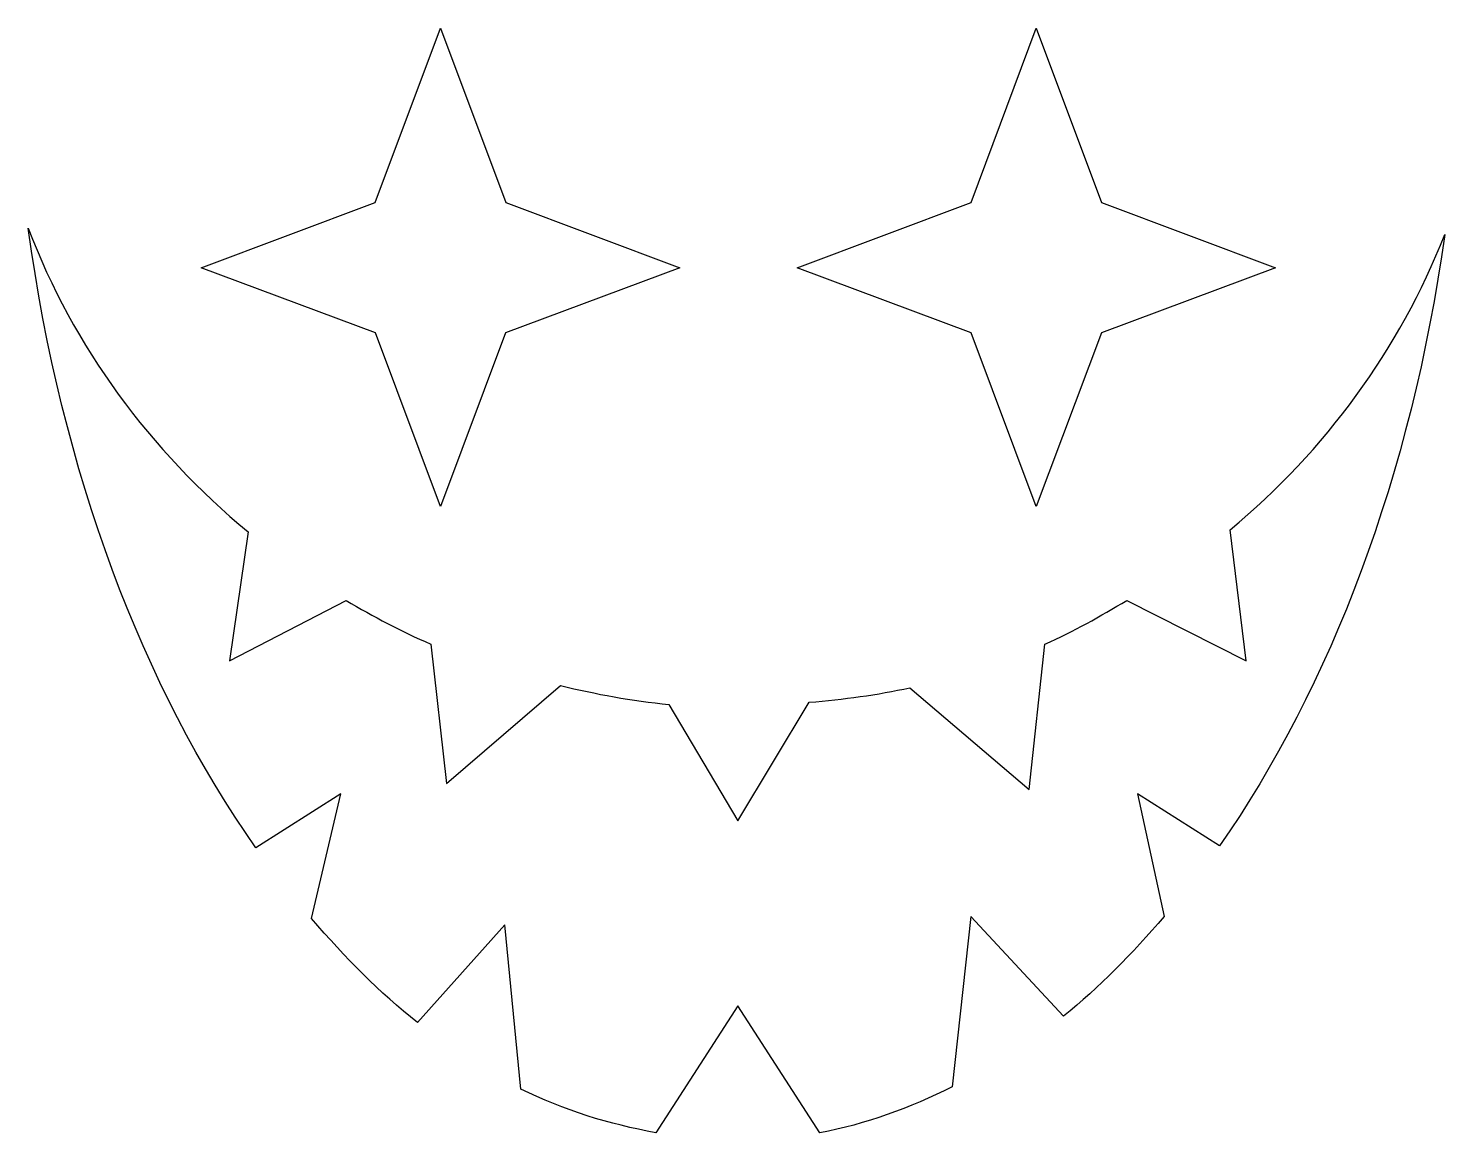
# Model space of a CAD drawing. Header units: centimetres. Extents: x -10 to 10, y -8.2 to 7.4.
import ezdxf

# ---------------------------------------------------------------- set-up
doc = ezdxf.new("R2010")
doc.units = ezdxf.units.CM
doc.header["$MEASUREMENT"] = 0
doc.layers.add('Layer 1', color=7, linetype='Continuous')

msp = doc.modelspace()

# ---------------------------------------------------------------- linework, layer by layer
at = {"layer": 'Layer 1'}
for points, knots in [([(-4.18483, 7.44282), (-4.18483, 7.44282), (-5.10873, 4.97401), (-5.10873, 4.97401), (-5.10873, 4.97401), (-5.10873, 4.97401), (-7.57319, 4.0518), (-7.57319, 4.0518), (-7.57319, 4.0518), (-7.57319, 4.0518), (-5.10586, 3.12841), (-5.10586, 3.12841), (-5.10586, 3.12841), (-5.10586, 3.12841), (-4.18483, 0.66732), (-4.18483, 0.66732), (-4.18483, 0.66732), (-4.18483, 0.66732), (-3.26363, 3.12888), (-3.26363, 3.12888), (-3.26363, 3.12888), (-3.26363, 3.12888), (-0.79773, 4.05177), (-0.79773, 4.05177), (-0.79773, 4.05177), (-0.79773, 4.05177), (-3.26068, 4.97344), (-3.26068, 4.97344), (-3.26068, 4.97344), (-3.26068, 4.97344), (-4.18483, 7.4428), (-4.18483, 7.4428), (-4.18483, 7.4428), (-4.18483, 7.4428), (-4.18483, 7.44282), (-4.18483, 7.44282)], [0, 0, 0, 0, 0.1, 0.1, 0.1, 0.1, 0.2, 0.2, 0.2, 0.2, 0.3, 0.3, 0.3, 0.3, 0.4, 0.4, 0.4, 0.4, 0.5, 0.5, 0.5, 0.5, 0.6, 0.6, 0.6, 0.6, 0.7, 0.7, 0.7, 0.7, 0.8, 0.8, 0.8, 0.8, 1, 1, 1, 1]), ([(4.25205, 7.44282), (4.25205, 7.44282), (3.32815, 4.97401), (3.32815, 4.97401), (3.32815, 4.97401), (3.32815, 4.97401), (0.86369, 4.0518), (0.86369, 4.0518), (0.86369, 4.0518), (0.86369, 4.0518), (3.33102, 3.12832), (3.33102, 3.12832), (3.33102, 3.12832), (3.33102, 3.12832), (4.25205, 0.6674), (4.25205, 0.6674), (4.25205, 0.6674), (4.25205, 0.6674), (5.17334, 3.12891), (5.17334, 3.12891), (5.17334, 3.12891), (5.17334, 3.12891), (7.63915, 4.0518), (7.63915, 4.0518), (7.63915, 4.0518), (7.63915, 4.0518), (5.1762, 4.97347), (5.1762, 4.97347), (5.1762, 4.97347), (5.1762, 4.97347), (4.25205, 7.44283), (4.25205, 7.44283), (4.25205, 7.44283), (4.25205, 7.44283), (4.25205, 7.44282), (4.25205, 7.44282)], [0, 0, 0, 0, 0.1, 0.1, 0.1, 0.1, 0.2, 0.2, 0.2, 0.2, 0.3, 0.3, 0.3, 0.3, 0.4, 0.4, 0.4, 0.4, 0.5, 0.5, 0.5, 0.5, 0.6, 0.6, 0.6, 0.6, 0.7, 0.7, 0.7, 0.7, 0.8, 0.8, 0.8, 0.8, 1, 1, 1, 1]), ([(-10.0229, 4.61149), (-9.55716, 1.15148), (-8.3948, -1.89714), (-6.79866, -4.16493), (-6.79866, -4.16493), (-6.79866, -4.16493), (-5.59881, -3.39929), (-5.59881, -3.39929), (-5.59881, -3.39929), (-5.59881, -3.39929), (-6.01138, -5.16638), (-6.01138, -5.16638), (-6.01138, -5.16638), (-5.53244, -5.72392), (-5.04814, -6.21826), (-4.51159, -6.63889), (-4.51159, -6.63889), (-4.51159, -6.63889), (-3.27447, -5.25473), (-3.27447, -5.25473), (-3.27447, -5.25473), (-3.27447, -5.25473), (-3.04946, -7.58135), (-3.04946, -7.58135), (-3.04946, -7.58135), (-2.44237, -7.88344), (-1.78704, -8.0818), (-1.13756, -8.19979), (-1.13756, -8.19979), (-1.13756, -8.19979), (0.02476, -6.40335), (0.02476, -6.40335), (0.02476, -6.40335), (0.02476, -6.40335), (1.18708, -8.19992), (1.18708, -8.19992), (1.18708, -8.19992), (1.83339, -8.08261), (2.45802, -7.85203), (3.06174, -7.55201), (3.06174, -7.55201), (3.06174, -7.55201), (3.32419, -5.13697), (3.32419, -5.13697), (3.32419, -5.13697), (3.32419, -5.13697), (4.63646, -6.55069), (4.63646, -6.55069), (4.63646, -6.55069), (5.141, -6.14293), (5.60906, -5.66748), (6.06123, -5.13697), (6.06123, -5.13697), (6.06123, -5.13697), (5.68627, -3.39944), (5.68627, -3.39944), (5.68627, -3.39944), (5.68627, -3.39944), (6.84859, -4.13569), (6.84859, -4.13569), (6.84859, -4.13569), (8.41572, -1.8897), (9.56336, 1.11346), (10.03539, 4.52291), (10.03539, 4.52291), (9.39992, 2.89333), (8.34445, 1.46067), (6.99858, 0.34086), (6.99858, 0.34086), (6.99858, 0.34086), (7.22355, -1.51461), (7.22355, -1.51461), (7.22355, -1.51461), (7.22355, -1.51461), (5.53649, -0.66046), (5.53649, -0.66046), (5.53649, -0.66046), (5.15529, -0.88336), (4.7848, -1.10255), (4.37413, -1.27898), (4.37413, -1.27898), (4.37413, -1.27898), (4.14921, -3.34057), (4.14921, -3.34057), (4.14921, -3.34057), (4.14921, -3.34057), (2.46207, -1.89741), (2.46207, -1.89741), (2.46207, -1.89741), (2.00151, -2.0003), (1.51894, -2.06018), (1.03738, -2.10361), (1.03738, -2.10361), (1.03738, -2.10361), (0.02501, -3.78232), (0.02501, -3.78232), (0.02501, -3.78232), (0.02501, -3.78232), (-0.94979, -2.13305), (-0.94979, -2.13305), (-0.94979, -2.13305), (-1.47723, -2.08688), (-1.98484, -1.98479), (-2.48698, -1.86802), (-2.48698, -1.86802), (-2.48698, -1.86802), (-4.09915, -3.25214), (-4.09915, -3.25214), (-4.09915, -3.25214), (-4.09915, -3.25214), (-4.32412, -1.27897), (-4.32412, -1.27897), (-4.32412, -1.27897), (-4.74715, -1.09735), (-5.13214, -0.89128), (-5.5238, -0.66045), (-5.5238, -0.66045), (-5.5238, -0.66045), (-7.1735, -1.5146), (-7.1735, -1.5146), (-7.1735, -1.5146), (-7.1735, -1.5146), (-6.91105, 0.31148), (-6.91105, 0.31148), (-6.91105, 0.31148), (-8.29686, 1.45482), (-9.38724, 2.93138), (-10.02296, 4.61118), (-10.02296, 4.61118), (-10.02296, 4.61118), (-10.0229, 4.61149), (-10.0229, 4.61149)], [0, 0, 0, 0, 0.02941176, 0.02941176, 0.02941176, 0.02941176, 0.05882353, 0.05882353, 0.05882353, 0.05882353, 0.08823529, 0.08823529, 0.08823529, 0.08823529, 0.11764706, 0.11764706, 0.11764706, 0.11764706, 0.14705882, 0.14705882, 0.14705882, 0.14705882, 0.17647059, 0.17647059, 0.17647059, 0.17647059, 0.20588235, 0.20588235, 0.20588235, 0.20588235, 0.23529412, 0.23529412, 0.23529412, 0.23529412, 0.26470588, 0.26470588, 0.26470588, 0.26470588, 0.29411765, 0.29411765, 0.29411765, 0.29411765, 0.32352941, 0.32352941, 0.32352941, 0.32352941, 0.35294118, 0.35294118, 0.35294118, 0.35294118, 0.38235294, 0.38235294, 0.38235294, 0.38235294, 0.41176471, 0.41176471, 0.41176471, 0.41176471, 0.44117647, 0.44117647, 0.44117647, 0.44117647, 0.47058824, 0.47058824, 0.47058824, 0.47058824, 0.5, 0.5, 0.5, 0.5, 0.52941176, 0.52941176, 0.52941176, 0.52941176, 0.55882353, 0.55882353, 0.55882353, 0.55882353, 0.58823529, 0.58823529, 0.58823529, 0.58823529, 0.61764706, 0.61764706, 0.61764706, 0.61764706, 0.64705882, 0.64705882, 0.64705882, 0.64705882, 0.67647059, 0.67647059, 0.67647059, 0.67647059, 0.70588235, 0.70588235, 0.70588235, 0.70588235, 0.73529412, 0.73529412, 0.73529412, 0.73529412, 0.76470588, 0.76470588, 0.76470588, 0.76470588, 0.79411765, 0.79411765, 0.79411765, 0.79411765, 0.82352941, 0.82352941, 0.82352941, 0.82352941, 0.85294118, 0.85294118, 0.85294118, 0.85294118, 0.88235294, 0.88235294, 0.88235294, 0.88235294, 0.91176471, 0.91176471, 0.91176471, 0.91176471, 0.94117647, 0.94117647, 0.94117647, 0.94117647, 1, 1, 1, 1])]:
    msp.add_open_spline(points, degree=3, knots=knots, dxfattribs=at)

doc.saveas('drawing.dxf')
